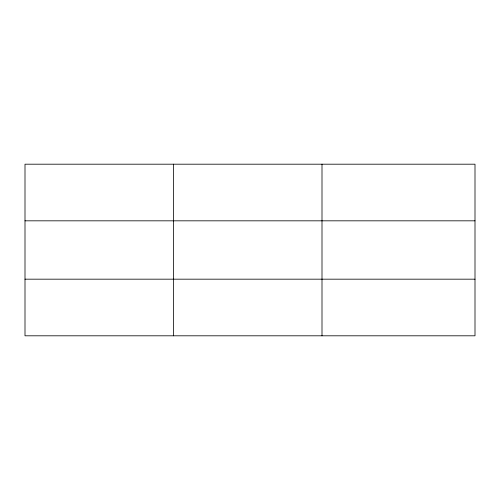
<?xml version="1.0" encoding="UTF-8"?>
<svg xmlns="http://www.w3.org/2000/svg" width="500" height="500" viewBox="0 0 500 500"><rect width="100%" height="100%" fill="white"/><g stroke="black" fill="none" stroke-linecap="round" stroke-linejoin="round"><path stroke-width="0.75" d="M173.5 164.194L173.5 335.806M322 164.194L322 335.806M475 279.175L475 335.806L25 335.806L25 164.194L475 164.194L475 279.175L25 279.175M25 220.825L475 220.825"/></g></svg>
